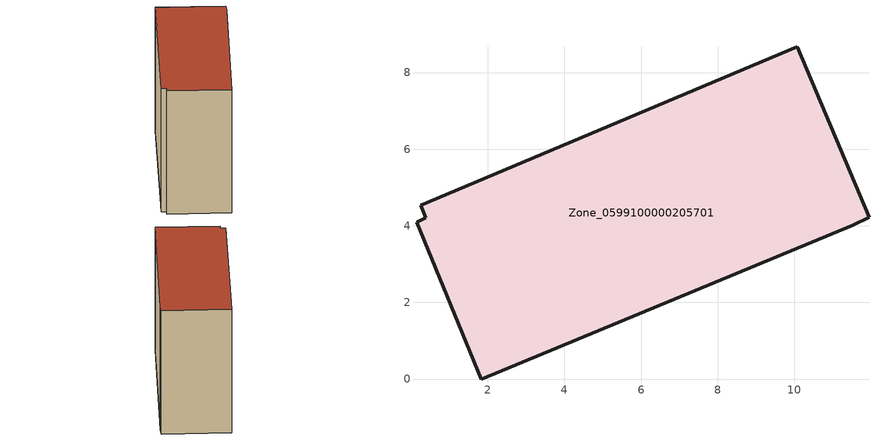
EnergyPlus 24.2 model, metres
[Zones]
Zone_0599100000205701
 floor ground (C_G): 0.38,4.21 0.25,4.54 10.08,8.67 11.95,4.22 11.52,4.01 1.83,0 0.14,4.09 z0.76
 wall outside (C_F): 11.52,4.01 11.95,4.22 10.08,8.67 0.25,4.54 0.38,4.21 0.14,4.09 1.83,0 11.52,4.01 z0.76:10.59
 roof outside (C_R): 0.38,4.21 0.14,4.09 1.83,0 11.52,4.01 11.95,4.22 10.08,8.67 0.25,4.54 z10.59
[BUILDING]
Pand.0599100000205701: North Axis=0; Terrain=City; Loads Convergence Tolerance Value=0.04; Temperature Convergence Tolerance Value=0.4; Solar Distribution=FullExterior; Maximum Number of Warmup Days=25; Minimum Number of Warmup Days=1
[Site:Location]
Rotterdam.The.Hague.AP_ZH_NLD Design_Conditions: Latitude=51.96; Longitude=4.45; Time Zone=1; Elevation=-4.5
[SITE:GROUNDTEMPERATURE:BUILDINGSURFACE]
18, 18, 18, 18, 18, 18, 18, 18, 18, 18, 18, 18
[MATERIAL] Thermal Absorptance=0.9; Solar Absorptance=0.7; Visible Absorptance=0.7
Name | Roughness | Thickness | Conductivity | Density | Specific Heat
G.TI.1946 | MediumSmooth | 0.15 | 1 | 540 | 1210
F.TI.1946 | Rough | 0.3 | 0.857143 | 1920 | 840
R.TI.1946 | MediumRough | 0.2 | 0.1 | 1500 | 1000
[CONSTRUCTION]
C_G: G.TI.1946
C_F: F.TI.1946
C_R: R.TI.1946
[ZONE]
Zone_0599100000205701: Type=1; Multiplier=1; Ceiling Height=Autocalculate; Volume=Autocalculate; Floor Area=autocalculate; Part of Total Floor Area=Yes
[ZONEINFILTRATION:DESIGNFLOWRATE]
Infil_Zone_0599100000205701: Zone or ZoneList or Space or SpaceList=Zone_0599100000205701; Schedule=AlwaysOn; Design Flow Rate Calculation Method=Flow/Area; Flow Rate per Floor Area=0.003; Constant Term Coefficient=1; Temperature Term Coefficient=0; Velocity Term Coefficient=0; Velocity Squared Term Coefficient=0
[HVACTEMPLATE:ZONE:IDEALLOADSAIRSYSTEM]
Zone_0599100000205701: Maximum Heating Supply Air Temperature=50; Minimum Cooling Supply Air Temperature=13; Maximum Heating Supply Air Humidity Ratio=0.0156; Minimum Cooling Supply Air Humidity Ratio=0.0077; Heating Limit=NoLimit; Cooling Limit=NoLimit; Dehumidification Control Type=ConstantSensibleHeatRatio; Cooling Sensible Heat Ratio=0.7; Dehumidification Setpoint=60; Humidification Control Type=None; Humidification Setpoint=30; Outdoor Air Method=None; Outdoor Air Flow Rate per Person=0.00944; Outdoor Air Flow Rate per Zone Floor Area=0; Outdoor Air Flow Rate per Zone=0; Demand Controlled Ventilation Type=None; Outdoor Air Economizer Type=NoEconomizer; Heat Recovery Type=None; Sensible Heat Recovery Effectiveness=0.7; Latent Heat Recovery Effectiveness=0.65
[ZONECONTROL:THERMOSTAT]
ThermostatControl_Zone_0599100000205701: Zone or ZoneList=Zone_0599100000205701; Control Type Schedule=DualSetpointControlType; Control 1=Thermostat_Zone_0599100000205701; Temperature Difference Between Cutout And Setpoint=0
[THERMOSTATSETPOINT:DUALSETPOINT]
Thermostat_Zone_0599100000205701: Heating Setpoint Temperature Schedule=HeatingSetpoint_Zone_0599100000205701; Cooling Setpoint Temperature Schedule=CoolingSetpoint_Zone_0599100000205701
[SCHEDULE:COMPACT]
HeatingSetpoint_Zone_0599100000205701: Through: 12/31, For: AllDays, Until: 24:00, 21
CoolingSetpoint_Zone_0599100000205701: Through: 12/31, For: AllDays, Until: 24:00, 24
DualSetpointControlType: Through: 12/31, For: AllDays, Until: 24:00, 4
AlwaysOn: Through: 12/31, For: AllDays, Until: 24:00, 1
